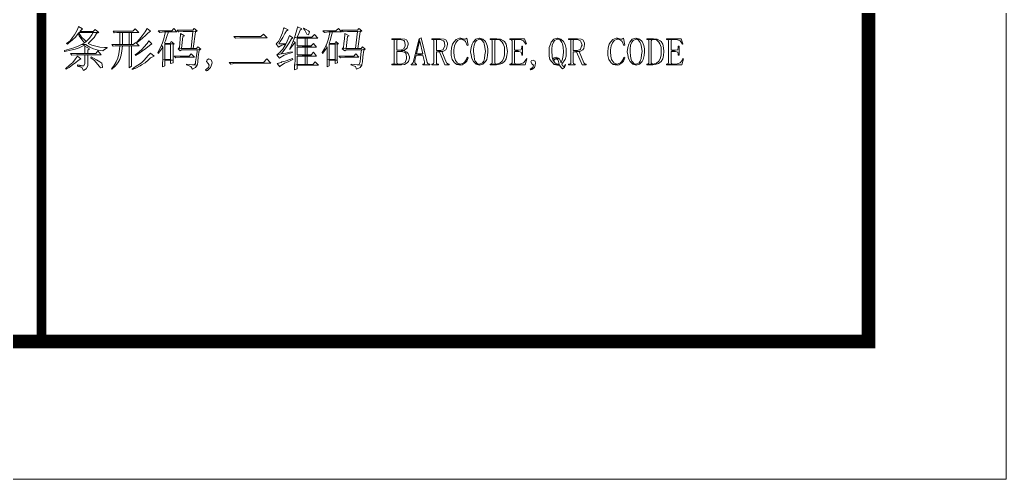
# Model space of a CAD drawing. Header units: millimetres. Extents: x 53009415 to 54059915, y 20499171 to 20796171.
# Drawn here: x 53604129 to 53639915, y 20499171 to 20515839 of the extents above; entities that cross this region are included whole.
import ezdxf

# ---------------------------------------------------------------- set-up
doc = ezdxf.new("R2010")
doc.units = ezdxf.units.MM
doc.header["$LTSCALE"] = 1000
doc.layers.add('PUB_TITLE', color=7, linetype='Continuous', lineweight=20)
doc.layers.add('ROAD', color=2, linetype='Continuous')

# ---------------------------------------------------------------- blocks, each defined once
blk = doc.blocks.new('a1')
blk.add_point((50505410, 18550330))
at = {"layer": 'PUB_TITLE'}
for points in [[(50422310, 18549330), (50506410, 18549330), (50506410, 18608730), (50422310, 18608730)], [(50499410, 18550330), (50505410, 18550330), (50505410, 18607730), (50499410, 18607730)]]:
    blk.add_lwpolyline(points, close=True, dxfattribs=at)
at = {"layer": 'PUB_TITLE', "const_width": 100}
blk.add_lwpolyline([(50424810, 18550330), (50505410, 18550330), (50505410, 18607730), (50424810, 18607730)], close=True, dxfattribs=at)
at = {"layer": 'PUB_TITLE', "const_width": 70}
blk.add_lwpolyline([(50499410, 18607730), (50499410, 18550330)], dxfattribs=at)
at = {"layer": 'PUB_TITLE', "lineweight": 0}
for points in [[(50499678.6, 18552614.9), (50499678.6, 18552611.8), (50499669.4, 18552587.3), (50499651, 18552553.6), (50499635.7, 18552535.2), (50499617.4, 18552510.7), (50499592.9, 18552492.3), (50499599, 18552486.2), (50499608.2, 18552495.4), (50499635.7, 18552516.8), (50499657.2, 18552538.3), (50499675.5, 18552562.8), (50499681.7, 18552568.9), (50499681.7, 18552572), (50499785.8, 18552572), (50499825.6, 18552572), (50499687.8, 18552578.1), (50499709.2, 18552596.5)], [(50501170.2, 18552605.7), (50501167.1, 18552596.5), (50501157.9, 18552568.9), (50501145.7, 18552535.2), (50501130.4, 18552504.6), (50501112, 18552489.3), (50501130.4, 18552464.8), (50501154.9, 18552480.1), (50501182.4, 18552486.2), (50501133.4, 18552489.3), (50501142.6, 18552504.6), (50501161, 18552535.2), (50501176.3, 18552562.8), (50501188.5, 18552584.2), (50501200.8, 18552590.4)], [(50501268.2, 18552611.8), (50501265.1, 18552596.5), (50501255.9, 18552565.9), (50501246.7, 18552532.2), (50501265.1, 18552538.3), (50501277.4, 18552562.8), (50501286.6, 18552587.3), (50501298.8, 18552596.5)], [(50501314.1, 18552602.6), (50501311.1, 18552599.5), (50501320.2, 18552587.3), (50501335.6, 18552559.7), (50501347.8, 18552553.6), (50501353.9, 18552575), (50501347.8, 18552584.2)], [(50499681.7, 18552568.9), (50499675.5, 18552562.8), (50499684.7, 18552547.5), (50499703.1, 18552519.9), (50499721.5, 18552495.4), (50499733.7, 18552504.6), (50499721.5, 18552516.8), (50499700, 18552538.3)], [(50499801.1, 18552593.4), (50499785.8, 18552578.1), (50499687.8, 18552578.1), (50499825.6, 18552572)], [(50499825.6, 18552572), (50499785.8, 18552572), (50499776.6, 18552553.6), (50499758.2, 18552529.1), (50499733.7, 18552504.6), (50499721.5, 18552495.4), (50499700, 18552483.2), (50499733.7, 18552483.2), (50499736.8, 18552480.1), (50499761.3, 18552464.8), (50499788.9, 18552452.5), (50499822.6, 18552443.3), (50499856.2, 18552437.2), (50499859.3, 18552443.3), (50499886.9, 18552458.7), (50499868.5, 18552461.7), (50499834.8, 18552464.8), (50499804.2, 18552470.9), (50499776.6, 18552480.1), (50499749.1, 18552492.3), (50499770.5, 18552513.8), (50499791.9, 18552535.2), (50499810.3, 18552562.8)], [(50500089, 18552596.5), (50500073.7, 18552581.2), (50499929.8, 18552581.2), (50499938.9, 18552568.9), (50499957.3, 18552572), (50499978.8, 18552572), (50500064.5, 18552572), (50500116.6, 18552572)], [(50499978.8, 18552572), (50499978.8, 18552483.2), (50499997.1, 18552483.2), (50499997.1, 18552572), (50500046.1, 18552572)], [(50500064.5, 18552572), (50499978.8, 18552572), (50500046.1, 18552572), (50500046.1, 18552483.2), (50499997.1, 18552483.2), (50499978.8, 18552483.2), (50500064.5, 18552483.2)], [(50500177.8, 18552599.5), (50500162.5, 18552575), (50500141.1, 18552547.5), (50500122.7, 18552523), (50500101.3, 18552501.5), (50500104.3, 18552498.5), (50500116.6, 18552507.7), (50500144.1, 18552529.1), (50500165.6, 18552550.5), (50500180.9, 18552565.9), (50500202.3, 18552581.2)], [(50500370.8, 18552599.5), (50500355.5, 18552584.2), (50500257.5, 18552584.2), (50500269.7, 18552572), (50500269.7, 18552572), (50500303.4, 18552575), (50500309.5, 18552575), (50500331, 18552575), (50500392.2, 18552575)], [(50500331, 18552575), (50500309.5, 18552575), (50500306.5, 18552559.7), (50500297.3, 18552526), (50500288.1, 18552495.4), (50500282, 18552480.1), (50500291.2, 18552464.8), (50500291.2, 18552446.4), (50500291.2, 18552406.6), (50500291.2, 18552372.9), (50500306.5, 18552376), (50500306.5, 18552486.2), (50500346.3, 18552486.2), (50500373.9, 18552489.3), (50500309.5, 18552492.3), (50500303.4, 18552495.4), (50500309.5, 18552510.7), (50500318.7, 18552541.4)], [(50500517.8, 18552599.5), (50500508.6, 18552587.3), (50500395.3, 18552587.3), (50500404.5, 18552575), (50500407.5, 18552575), (50500438.2, 18552578.1), (50500508.6, 18552578.1), (50500539.2, 18552584.2)], [(50500419.8, 18552562.8), (50500419.8, 18552556.7), (50500416.7, 18552526), (50500413.7, 18552492.3), (50500410.6, 18552461.7), (50500401.4, 18552452.5), (50500425.9, 18552455.6), (50500435.1, 18552541.4), (50500447.4, 18552547.5)], [(50500539.2, 18552584.2), (50500508.6, 18552578.1), (50500496.4, 18552455.6), (50500511.7, 18552455.6), (50500527, 18552575)], [(50501020.1, 18552559.7), (50501001.7, 18552541.4), (50500805.7, 18552541.4), (50500818, 18552529.1), (50500848.6, 18552532.2), (50501047.7, 18552532.2)], [(50501210, 18552550.5), (50501200.8, 18552526), (50501185.5, 18552492.3), (50501133.4, 18552489.3), (50501182.4, 18552486.2), (50501179.4, 18552480.1), (50501161, 18552449.5), (50501142.6, 18552431.1), (50501142.6, 18552428), (50501118.1, 18552409.7), (50501148.7, 18552415.8), (50501151.8, 18552418.8), (50501170.2, 18552443.3), (50501188.5, 18552467.8), (50501206.9, 18552495.4), (50501225.3, 18552526), (50501234.5, 18552532.2)], [(50501390.7, 18552556.7), (50501372.3, 18552538.3), (50501265.1, 18552538.3), (50501246.7, 18552532.2), (50501237.6, 18552507.7), (50501249.8, 18552501.5), (50501249.8, 18552486.2), (50501249.8, 18552437.2), (50501249.8, 18552397.4), (50501249.8, 18552363.7), (50501246.7, 18552333.1), (50501265.1, 18552339.2), (50501265.1, 18552400.5), (50501323.3, 18552400.5), (50501338.6, 18552400.5), (50501406, 18552400.5), (50501265.1, 18552409.7), (50501265.1, 18552464.8), (50501323.3, 18552464.8), (50501338.6, 18552464.8), (50501406, 18552464.8), (50501265.1, 18552474), (50501265.1, 18552529.1), (50501323.3, 18552529.1), (50501338.6, 18552529.1), (50501415.2, 18552529.1)], [(50501565.3, 18552599.5), (50501546.9, 18552584.2), (50501451.9, 18552584.2), (50501464.2, 18552572), (50501464.2, 18552572), (50501494.8, 18552575), (50501504, 18552575), (50501522.4, 18552575), (50501586.7, 18552575)], [(50501522.4, 18552575), (50501504, 18552575), (50501500.9, 18552559.7), (50501491.8, 18552526), (50501482.6, 18552495.4), (50501476.4, 18552480.1), (50501482.6, 18552464.8), (50501482.6, 18552446.4), (50501482.6, 18552406.6), (50501482.6, 18552372.9), (50501497.9, 18552376), (50501497.9, 18552486.2), (50501540.8, 18552486.2), (50501565.3, 18552489.3), (50501504, 18552492.3), (50501497.9, 18552495.4), (50501504, 18552510.7), (50501513.2, 18552541.4)], [(50501712.3, 18552599.5), (50501703.1, 18552587.3), (50501586.7, 18552587.3), (50501599, 18552575), (50501599, 18552575), (50501629.6, 18552578.1), (50501703.1, 18552578.1), (50501733.7, 18552584.2)], [(50501611.2, 18552562.8), (50501611.2, 18552556.7), (50501608.1, 18552526), (50501605.1, 18552492.3), (50501602, 18552461.7), (50501592.8, 18552452.5), (50501620.4, 18552455.6), (50501629.6, 18552541.4), (50501641.8, 18552547.5)], [(50501733.7, 18552584.2), (50501703.1, 18552578.1), (50501687.8, 18552455.6), (50501706.2, 18552455.6), (50501721.5, 18552575)], [(50502165.6, 18552532.2), (50502150.3, 18552526), (50502156.4, 18552507.7), (50502177.8, 18552415.8), (50502131.9, 18552415.8), (50502177.8, 18552406.6), (50502190.1, 18552357.6), (50502190.1, 18552345.3), (50502183.9, 18552342.3), (50502177.8, 18552342.3), (50502177.8, 18552336.1), (50502226.8, 18552336.1), (50502226.8, 18552342.3), (50502223.8, 18552342.3), (50502214.6, 18552345.3), (50502208.4, 18552354.5)], [(50499700, 18552483.2), (50499675.5, 18552470.9), (50499644.9, 18552458.7), (50499611.2, 18552449.5), (50499577.5, 18552440.3), (50499577.5, 18552434.2), (50499580.6, 18552434.2), (50499620.4, 18552443.3), (50499654.1, 18552449.5), (50499684.7, 18552458.7), (50499709.2, 18552470.9), (50499733.7, 18552483.2)], [(50499724.5, 18552470.9), (50499724.5, 18552449.5), (50499724.5, 18552418.8), (50499746, 18552418.8), (50499746, 18552443.3), (50499758.2, 18552452.5)], [(50499886.9, 18552461.7), (50499868.5, 18552461.7), (50499886.9, 18552458.7)], [(50499978.8, 18552474), (50499975.7, 18552449.5), (50499972.6, 18552415.8), (50499963.4, 18552385.2), (50499951.2, 18552357.6), (50499935.9, 18552330), (50499917.5, 18552308.6), (50499920.6, 18552305.5), (50499923.6, 18552308.6), (50499945.1, 18552327), (50499963.4, 18552351.5), (50499978.8, 18552376), (50499987.9, 18552406.6), (50499994.1, 18552437.2), (50499997.1, 18552474), (50500046.1, 18552474)], [(50500095.1, 18552498.5), (50500076.8, 18552483.2), (50500064.5, 18552483.2), (50499978.8, 18552483.2), (50499920.6, 18552483.2), (50499929.8, 18552470.9), (50499945.1, 18552474), (50499978.8, 18552474), (50500064.5, 18552474), (50500119.6, 18552474)], [(50500064.5, 18552474), (50499978.8, 18552474), (50500046.1, 18552474), (50500046.1, 18552434.2), (50500046.1, 18552394.3), (50500046.1, 18552360.6), (50500046.1, 18552336.1), (50500046.1, 18552314.7), (50500064.5, 18552327), (50500064.5, 18552333.1), (50500064.5, 18552354.5), (50500064.5, 18552385.2), (50500064.5, 18552425)], [(50500190.1, 18552510.7), (50500177.8, 18552492.3), (50500153.3, 18552464.8), (50500141.1, 18552449.5), (50500116.6, 18552428), (50500089, 18552409.7), (50500092.1, 18552403.5), (50500116.6, 18552418.8), (50500144.1, 18552437.2), (50500168.6, 18552455.6), (50500193.2, 18552477), (50500211.5, 18552489.3)], [(50500282, 18552480.1), (50500269.7, 18552452.5), (50500254.4, 18552425), (50500257.5, 18552418.8), (50500272.8, 18552440.3), (50500291.2, 18552464.8)], [(50500373.9, 18552489.3), (50500346.3, 18552486.2), (50500346.3, 18552376), (50500306.5, 18552376), (50500291.2, 18552372.9), (50500288.1, 18552345.3), (50500288.1, 18552320.8), (50500306.5, 18552330), (50500306.5, 18552369.8), (50500346.3, 18552369.8), (50500364.7, 18552369.8), (50500364.7, 18552397.4), (50500364.7, 18552434.2), (50500364.7, 18552483.2)], [(50500352.4, 18552504.6), (50500343.2, 18552492.3), (50500309.5, 18552492.3), (50500373.9, 18552489.3)], [(50500545.4, 18552467.8), (50500536.2, 18552455.6), (50500511.7, 18552455.6), (50500496.4, 18552455.6), (50500425.9, 18552455.6), (50500401.4, 18552452.5), (50500416.7, 18552437.2), (50500425.9, 18552446.4), (50500539.2, 18552446.4), (50500566.8, 18552449.5)], [(50501237.6, 18552507.7), (50501225.3, 18552480.1), (50501210, 18552449.5), (50501213, 18552449.5), (50501213, 18552449.5), (50501234.5, 18552480.1), (50501249.8, 18552501.5)], [(50501384.6, 18552492.3), (50501366.2, 18552474), (50501338.6, 18552474), (50501323.3, 18552474), (50501265.1, 18552474), (50501406, 18552464.8)], [(50501338.6, 18552529.1), (50501323.3, 18552529.1), (50501323.3, 18552474), (50501338.6, 18552474)], [(50501338.6, 18552464.8), (50501323.3, 18552464.8), (50501323.3, 18552409.7), (50501338.6, 18552409.7)], [(50501476.4, 18552480.1), (50501464.2, 18552452.5), (50501445.8, 18552425), (50501448.9, 18552418.8), (50501467.3, 18552440.3), (50501482.6, 18552464.8)], [(50501565.3, 18552489.3), (50501540.8, 18552486.2), (50501540.8, 18552376), (50501497.9, 18552376), (50501482.6, 18552372.9), (50501482.6, 18552345.3), (50501482.6, 18552320.8), (50501497.9, 18552330), (50501497.9, 18552369.8), (50501540.8, 18552369.8), (50501556.1, 18552369.8), (50501556.1, 18552397.4), (50501556.1, 18552434.2), (50501556.1, 18552483.2)], [(50501546.9, 18552504.6), (50501537.7, 18552492.3), (50501504, 18552492.3), (50501565.3, 18552489.3)], [(50501739.8, 18552467.8), (50501730.7, 18552455.6), (50501706.2, 18552455.6), (50501687.8, 18552455.6), (50501620.4, 18552455.6), (50501592.8, 18552452.5), (50501611.2, 18552437.2), (50501620.4, 18552446.4), (50501733.7, 18552446.4), (50501758.2, 18552449.5)], [(50502018.6, 18552526), (50501951.2, 18552526), (50501951.2, 18552519.9), (50501960.4, 18552519.9), (50502012.4, 18552519.9), (50502015.5, 18552519.9), (50502040, 18552513.8), (50502043.1, 18552507.7), (50502049.2, 18552483.2), (50502049.2, 18552474), (50502040, 18552452.5), (50502018.6, 18552443.3), (50501987.9, 18552443.3), (50502036.9, 18552440.3), (50502043.1, 18552443.3), (50502064.5, 18552458.7), (50502070.6, 18552483.2), (50502070.6, 18552495.4), (50502058.4, 18552516.8), (50502046.1, 18552523)], [(50501960.4, 18552519.9), (50501969.5, 18552516.8), (50501969.5, 18552510.7), (50501969.5, 18552351.5), (50501969.5, 18552345.3), (50501960.4, 18552342.3), (50501997.1, 18552342.3), (50501991, 18552345.3), (50501987.9, 18552351.5), (50501987.9, 18552434.2), (50502012.4, 18552434.2), (50502036.9, 18552440.3), (50501987.9, 18552443.3), (50501987.9, 18552510.7), (50501991, 18552516.8), (50501997.1, 18552519.9), (50502012.4, 18552519.9)], [(50502150.3, 18552526), (50502107.4, 18552354.5), (50502101.2, 18552345.3), (50502095.1, 18552342.3), (50502092.1, 18552342.3), (50502092.1, 18552336.1), (50502131.9, 18552336.1), (50502131.9, 18552342.3), (50502128.8, 18552342.3), (50502119.6, 18552351.5), (50502119.6, 18552366.8), (50502128.8, 18552406.6), (50502177.8, 18552406.6), (50502131.9, 18552415.8), (50502153.3, 18552507.7), (50502156.4, 18552507.7)], [(50502303.4, 18552526), (50502242.1, 18552526), (50502242.1, 18552519.9), (50502248.3, 18552519.9), (50502297.3, 18552519.9), (50502303.4, 18552519.9), (50502327.9, 18552510.7), (50502331, 18552504.6), (50502337.1, 18552480.1), (50502337.1, 18552470.9), (50502324.8, 18552449.5), (50502324.8, 18552446.4), (50502300.3, 18552440.3), (50502275.8, 18552440.3), (50502321.8, 18552434.2), (50502343.2, 18552446.4), (50502349.3, 18552455.6), (50502355.5, 18552483.2), (50502355.5, 18552495.4), (50502343.2, 18552516.8), (50502331, 18552523)], [(50502248.3, 18552519.9), (50502254.4, 18552516.8), (50502257.4, 18552510.7), (50502257.4, 18552351.5), (50502254.4, 18552345.3), (50502248.3, 18552342.3), (50502242.1, 18552342.3), (50502242.1, 18552336.1), (50502291.1, 18552336.1), (50502291.1, 18552342.3), (50502281.9, 18552342.3), (50502275.8, 18552345.3), (50502275.8, 18552351.5), (50502275.8, 18552431.1), (50502297.3, 18552431.1), (50502315.6, 18552434.2), (50502321.8, 18552434.2), (50502275.8, 18552440.3), (50502275.8, 18552510.7), (50502275.8, 18552516.8), (50502285, 18552519.9), (50502297.3, 18552519.9)], [(50502453.5, 18552529.1), (50502444.3, 18552529.1), (50502419.8, 18552519.9), (50502401.4, 18552501.5), (50502392.2, 18552486.2), (50502386.1, 18552458.7), (50502383, 18552431.1), (50502383, 18552403.5), (50502389.1, 18552376), (50502401.4, 18552357.6), (50502404.5, 18552354.5), (50502422.8, 18552339.2), (50502450.4, 18552342.3), (50502429, 18552348.4), (50502413.6, 18552366.8), (50502410.6, 18552376), (50502404.5, 18552400.5), (50502401.4, 18552431.1), (50502401.4, 18552446.4), (50502407.5, 18552474), (50502416.7, 18552495.4), (50502429, 18552513.8), (50502450.4, 18552523), (50502484.1, 18552523), (50502468.8, 18552526)], [(50502496.3, 18552529.1), (50502490.2, 18552526), (50502484.1, 18552523), (50502450.4, 18552523), (50502456.5, 18552523), (50502481, 18552510.7), (50502487.2, 18552504.6), (50502499.4, 18552477), (50502505.5, 18552480.1)], [(50502588.2, 18552529.1), (50502585.2, 18552529.1), (50502560.7, 18552523), (50502542.3, 18552501.5), (50502536.2, 18552486.2), (50502527, 18552461.7), (50502523.9, 18552431.1), (50502527, 18552409.7), (50502533.1, 18552382.1), (50502545.3, 18552360.6), (50502545.3, 18552360.6), (50502563.7, 18552342.3), (50502588.2, 18552342.3), (50502576, 18552342.3), (50502557.6, 18552363.7), (50502551.5, 18552376), (50502548.4, 18552400.5), (50502545.3, 18552434.2), (50502545.3, 18552449.5), (50502548.4, 18552480.1), (50502557.6, 18552501.5), (50502566.8, 18552513.8), (50502588.2, 18552523), (50502612.7, 18552523)], [(50502612.7, 18552523), (50502588.2, 18552523), (50502603.5, 18552516.8), (50502618.9, 18552498.5), (50502621.9, 18552489.3), (50502628, 18552464.8), (50502631.1, 18552434.2), (50502628, 18552409.7), (50502625, 18552382.1), (50502618.9, 18552363.7), (50502609.7, 18552351.5), (50502588.2, 18552342.3), (50502563.7, 18552342.3), (50502588.2, 18552333.1), (50502588.2, 18552333.1), (50502612.7, 18552342.3), (50502631.1, 18552360.6), (50502640.3, 18552376), (50502646.4, 18552403.5), (50502649.5, 18552431.1), (50502649.5, 18552452.5), (50502643.4, 18552477), (50502634.2, 18552501.5), (50502631.1, 18552504.6)], [(50502713.8, 18552526), (50502664.8, 18552526), (50502664.8, 18552519.9), (50502670.9, 18552519.9), (50502713.8, 18552519.9), (50502735.2, 18552516.8), (50502753.6, 18552501.5), (50502759.7, 18552489.3), (50502768.9, 18552464.8), (50502768.9, 18552434.2), (50502768.9, 18552406.6), (50502762.8, 18552379), (50502753.6, 18552363.7), (50502735.2, 18552348.4), (50502710.7, 18552342.3), (50502670.9, 18552342.3), (50502664.8, 18552342.3), (50502664.8, 18552336.1), (50502710.7, 18552336.1), (50502726, 18552339.2), (50502750.6, 18552345.3), (50502768.9, 18552360.6), (50502781.2, 18552379), (50502787.3, 18552403.5), (50502790.4, 18552434.2), (50502787.3, 18552458.7), (50502781.2, 18552486.2), (50502768.9, 18552504.6), (50502762.8, 18552510.7), (50502741.4, 18552523)], [(50502670.9, 18552519.9), (50502677, 18552516.8), (50502680.1, 18552510.7), (50502680.1, 18552351.5), (50502677, 18552345.3), (50502670.9, 18552342.3), (50502710.7, 18552342.3), (50502701.5, 18552345.3), (50502698.5, 18552351.5), (50502698.5, 18552510.7), (50502701.5, 18552516.8), (50502713.8, 18552519.9)], [(50502915.9, 18552526), (50502808.7, 18552526), (50502808.7, 18552519.9), (50502814.9, 18552519.9), (50502882.2, 18552519.9), (50502903.7, 18552513.8), (50502906.8, 18552510.7), (50502925.1, 18552486.2), (50502928.2, 18552489.3)], [(50502814.9, 18552519.9), (50502821, 18552516.8), (50502824.1, 18552510.7), (50502824.1, 18552351.5), (50502821, 18552345.3), (50502814.9, 18552342.3), (50502851.6, 18552342.3), (50502845.5, 18552345.3), (50502842.4, 18552351.5), (50502842.4, 18552434.2), (50502873.1, 18552434.2), (50502842.4, 18552443.3), (50502842.4, 18552510.7), (50502845.5, 18552516.8), (50502851.6, 18552519.9), (50502882.2, 18552519.9)], [(50502900.6, 18552470.9), (50502894.5, 18552470.9), (50502894.5, 18552464.8), (50502891.4, 18552446.4), (50502873.1, 18552443.3), (50502842.4, 18552443.3), (50502873.1, 18552434.2), (50502891.4, 18552428), (50502894.5, 18552412.7), (50502894.5, 18552406.6), (50502900.6, 18552406.6)], [(50503154.8, 18552529.1), (50503151.8, 18552529.1), (50503127.3, 18552523), (50503108.9, 18552501.5), (50503102.8, 18552486.2), (50503093.6, 18552461.7), (50503093.6, 18552431.1), (50503093.6, 18552400.5), (50503099.7, 18552376), (50503112, 18552357.6), (50503130.3, 18552339.2), (50503154.8, 18552342.3), (50503136.5, 18552348.4), (50503127.3, 18552363.7), (50503121.1, 18552372.9), (50503115, 18552394.3), (50503115, 18552403.5), (50503112, 18552431.1), (50503112, 18552449.5), (50503115, 18552480.1), (50503124.2, 18552501.5), (50503133.4, 18552513.8), (50503154.8, 18552523), (50503179.3, 18552523)], [(50503179.3, 18552523), (50503154.8, 18552523), (50503170.1, 18552519.9), (50503185.5, 18552498.5), (50503191.6, 18552489.3), (50503194.7, 18552464.8), (50503197.7, 18552431.1), (50503194.7, 18552403.5), (50503191.6, 18552379), (50503191.6, 18552376), (50503179.3, 18552354.5), (50503191.6, 18552348.4), (50503206.9, 18552372.9), (50503210, 18552376), (50503216.1, 18552400.5), (50503216.1, 18552431.1), (50503216.1, 18552455.6), (50503210, 18552483.2), (50503197.7, 18552504.6), (50503197.7, 18552504.6)], [(50503298.8, 18552526), (50503234.5, 18552526), (50503234.5, 18552519.9), (50503243.7, 18552519.9), (50503289.6, 18552519.9), (50503298.8, 18552519.9), (50503320.2, 18552510.7), (50503323.3, 18552504.6), (50503332.5, 18552480.1), (50503329.4, 18552470.9), (50503320.2, 18552449.5), (50503317.2, 18552446.4), (50503292.7, 18552440.3), (50503268.2, 18552440.3), (50503317.2, 18552434.2), (50503338.6, 18552446.4), (50503344.7, 18552455.6), (50503350.9, 18552483.2), (50503350.9, 18552495.4), (50503338.6, 18552516.8), (50503326.3, 18552523)], [(50503243.7, 18552519.9), (50503249.8, 18552516.8), (50503249.8, 18552510.7), (50503249.8, 18552351.5), (50503249.8, 18552345.3), (50503243.7, 18552342.3), (50503234.5, 18552342.3), (50503234.5, 18552336.1), (50503283.5, 18552336.1), (50503283.5, 18552342.3), (50503277.3, 18552342.3), (50503271.2, 18552345.3), (50503268.2, 18552351.5), (50503268.2, 18552431.1), (50503292.7, 18552431.1), (50503311, 18552434.2), (50503317.2, 18552434.2), (50503268.2, 18552440.3), (50503268.2, 18552510.7), (50503271.2, 18552516.8), (50503277.3, 18552519.9), (50503289.6, 18552519.9)], [(50503589.7, 18552529.1), (50503580.6, 18552529.1), (50503556.1, 18552519.9), (50503537.7, 18552501.5), (50503528.5, 18552486.2), (50503522.4, 18552458.7), (50503519.3, 18552431.1), (50503519.3, 18552403.5), (50503525.4, 18552376), (50503537.7, 18552357.6), (50503540.7, 18552354.5), (50503559.1, 18552339.2), (50503586.7, 18552342.3), (50503565.2, 18552348.4), (50503549.9, 18552366.8), (50503546.9, 18552376), (50503540.7, 18552400.5), (50503537.7, 18552431.1), (50503537.7, 18552446.4), (50503543.8, 18552474), (50503553, 18552495.4), (50503565.2, 18552513.8), (50503586.7, 18552523), (50503620.4, 18552523), (50503605.1, 18552526)], [(50503632.6, 18552529.1), (50503626.5, 18552526), (50503620.4, 18552523), (50503586.7, 18552523), (50503595.9, 18552523), (50503617.3, 18552510.7), (50503623.4, 18552504.6), (50503635.7, 18552477), (50503641.8, 18552480.1)], [(50503724.5, 18552529.1), (50503721.4, 18552529.1), (50503696.9, 18552523), (50503678.6, 18552501.5), (50503672.4, 18552486.2), (50503663.3, 18552461.7), (50503660.2, 18552431.1), (50503663.3, 18552409.7), (50503669.4, 18552382.1), (50503681.6, 18552360.6), (50503681.6, 18552360.6), (50503700, 18552342.3), (50503724.5, 18552342.3), (50503712.3, 18552342.3), (50503693.9, 18552363.7), (50503687.8, 18552376), (50503684.7, 18552400.5), (50503681.6, 18552434.2), (50503681.6, 18552449.5), (50503684.7, 18552480.1), (50503693.9, 18552501.5), (50503703.1, 18552513.8), (50503724.5, 18552523), (50503749, 18552523)], [(50503749, 18552523), (50503724.5, 18552523), (50503739.8, 18552516.8), (50503755.1, 18552498.5), (50503758.2, 18552489.3), (50503764.3, 18552464.8), (50503767.4, 18552434.2), (50503764.3, 18552409.7), (50503761.3, 18552382.1), (50503755.1, 18552363.7), (50503745.9, 18552351.5), (50503724.5, 18552342.3), (50503700, 18552342.3), (50503724.5, 18552333.1), (50503724.5, 18552333.1), (50503749, 18552342.3), (50503767.4, 18552360.6), (50503776.6, 18552376), (50503782.7, 18552403.5), (50503785.8, 18552431.1), (50503785.8, 18552452.5), (50503779.6, 18552477), (50503770.4, 18552501.5), (50503767.4, 18552504.6)], [(50503850.1, 18552526), (50503801.1, 18552526), (50503801.1, 18552519.9), (50503807.2, 18552519.9), (50503850.1, 18552519.9), (50503871.5, 18552516.8), (50503889.9, 18552501.5), (50503896, 18552489.3), (50503905.2, 18552464.8), (50503905.2, 18552434.2), (50503905.2, 18552406.6), (50503899.1, 18552379), (50503889.9, 18552363.7), (50503871.5, 18552348.4), (50503847, 18552342.3), (50503807.2, 18552342.3), (50503801.1, 18552342.3), (50503801.1, 18552336.1), (50503847, 18552336.1), (50503862.3, 18552339.2), (50503886.8, 18552345.3), (50503905.2, 18552360.6), (50503917.5, 18552379), (50503923.6, 18552403.5), (50503926.6, 18552434.2), (50503923.6, 18552458.7), (50503917.5, 18552486.2), (50503905.2, 18552504.6), (50503899.1, 18552510.7), (50503877.6, 18552523)], [(50503807.2, 18552519.9), (50503813.3, 18552516.8), (50503816.4, 18552510.7), (50503816.4, 18552351.5), (50503813.3, 18552345.3), (50503807.2, 18552342.3), (50503847, 18552342.3), (50503837.8, 18552345.3), (50503834.8, 18552351.5), (50503834.8, 18552510.7), (50503837.8, 18552516.8), (50503850.1, 18552519.9)], [(50504052.2, 18552526), (50503945, 18552526), (50503945, 18552519.9), (50503951.2, 18552519.9), (50504018.5, 18552519.9), (50504040, 18552513.8), (50504043, 18552510.7), (50504061.4, 18552486.2), (50504064.5, 18552489.3)], [(50503951.2, 18552519.9), (50503957.3, 18552516.8), (50503960.3, 18552510.7), (50503960.3, 18552351.5), (50503957.3, 18552345.3), (50503951.2, 18552342.3), (50503987.9, 18552342.3), (50503981.8, 18552345.3), (50503978.7, 18552351.5), (50503978.7, 18552434.2), (50504009.3, 18552434.2), (50503978.7, 18552443.3), (50503978.7, 18552510.7), (50503981.8, 18552516.8), (50503987.9, 18552519.9), (50504018.5, 18552519.9)], [(50504036.9, 18552470.9), (50504030.8, 18552470.9), (50504030.8, 18552464.8), (50504027.7, 18552446.4), (50504009.3, 18552443.3), (50503978.7, 18552443.3), (50504009.3, 18552434.2), (50504027.7, 18552428), (50504030.8, 18552412.7), (50504030.8, 18552406.6), (50504036.9, 18552406.6)], [(50499672.5, 18552400.5), (50499672.5, 18552400.5), (50499657.2, 18552379), (50499638.8, 18552354.5), (50499614.3, 18552333.1), (50499583.7, 18552308.6), (50499589.8, 18552305.5), (50499611.2, 18552317.8), (50499635.7, 18552336.1), (50499660.2, 18552354.5), (50499675.5, 18552366.8), (50499697, 18552379)], [(50499819.5, 18552437.2), (50499804.2, 18552418.8), (50499746, 18552418.8), (50499724.5, 18552418.8), (50499620.4, 18552418.8), (50499629.6, 18552406.6), (50499629.6, 18552406.6), (50499663.3, 18552409.7), (50499724.5, 18552409.7), (50499746, 18552409.7), (50499844, 18552409.7)], [(50499746, 18552409.7), (50499724.5, 18552409.7), (50499724.5, 18552345.3), (50499718.4, 18552330), (50499712.3, 18552330), (50499672.5, 18552327), (50499703.1, 18552317.8), (50499715.4, 18552296.3), (50499733.7, 18552308.6), (50499746, 18552330)], [(50499770.5, 18552394.3), (50499767.4, 18552388.2), (50499795, 18552366.8), (50499816.4, 18552342.3), (50499831.7, 18552323.9), (50499837.9, 18552314.7), (50499853.2, 18552317.8), (50499853.2, 18552320.8), (50499847.1, 18552348.4), (50499834.8, 18552357.6), (50499810.3, 18552372.9)], [(50500202.3, 18552421.9), (50500190.1, 18552409.7), (50500165.6, 18552382.1), (50500159.5, 18552376), (50500135, 18552351.5), (50500110.5, 18552333.1), (50500089, 18552320.8), (50500067.6, 18552305.5), (50500067.6, 18552302.5), (50500095.1, 18552311.6), (50500125.8, 18552330), (50500135, 18552336.1), (50500162.5, 18552351.5), (50500187, 18552372.9), (50500202.3, 18552388.2), (50500226.8, 18552400.5)], [(50500496.4, 18552415.8), (50500481, 18552400.5), (50500373.9, 18552400.5), (50500386.1, 18552388.2), (50500386.1, 18552388.2), (50500416.7, 18552391.3), (50500520.9, 18552391.3)], [(50500566.8, 18552449.5), (50500539.2, 18552446.4), (50500539.2, 18552434.2), (50500533.1, 18552388.2), (50500527, 18552357.6), (50500527, 18552345.3), (50500517.8, 18552336.1), (50500505.6, 18552336.1), (50500539.2, 18552333.1), (50500542.3, 18552339.2), (50500545.4, 18552357.6), (50500548.4, 18552394.3), (50500554.6, 18552443.3)], [(50501228.4, 18552431.1), (50501213, 18552428), (50501182.4, 18552421.9), (50501148.7, 18552415.8), (50501118.1, 18552409.7), (50501136.5, 18552385.2), (50501139.5, 18552388.2), (50501170.2, 18552406.6), (50501197.7, 18552415.8), (50501231.4, 18552425)], [(50501384.6, 18552428), (50501366.2, 18552409.7), (50501338.6, 18552409.7), (50501323.3, 18552409.7), (50501265.1, 18552409.7), (50501406, 18552400.5)], [(50501338.6, 18552400.5), (50501323.3, 18552400.5), (50501323.3, 18552339.2), (50501338.6, 18552339.2)], [(50501690.8, 18552415.8), (50501675.5, 18552400.5), (50501568.3, 18552400.5), (50501580.6, 18552388.2), (50501580.6, 18552388.2), (50501611.2, 18552391.3), (50501712.3, 18552391.3)], [(50501758.2, 18552449.5), (50501733.7, 18552446.4), (50501730.7, 18552434.2), (50501724.5, 18552388.2), (50501721.5, 18552357.6), (50501718.4, 18552345.3), (50501712.3, 18552336.1), (50501700, 18552336.1), (50501733.7, 18552333.1), (50501733.7, 18552339.2), (50501739.8, 18552357.6), (50501742.9, 18552394.3), (50501749, 18552443.3)], [(50502036.9, 18552440.3), (50502012.4, 18552434.2), (50502024.7, 18552434.2), (50502049.2, 18552425), (50502055.3, 18552415.8), (50502058.4, 18552388.2), (50502058.4, 18552379), (50502049.2, 18552354.5), (50502043.1, 18552351.5), (50502018.6, 18552342.3), (50501997.1, 18552342.3), (50501960.4, 18552342.3), (50501951.2, 18552342.3), (50501951.2, 18552336.1), (50502021.6, 18552336.1), (50502043.1, 18552339.2), (50502064.5, 18552351.5), (50502073.7, 18552360.6), (50502079.8, 18552385.2), (50502079.8, 18552394.3), (50502070.6, 18552418.8), (50502061.4, 18552428)], [(50502315.6, 18552434.2), (50502297.3, 18552431.1), (50502337.1, 18552336.1), (50502367.7, 18552336.1), (50502367.7, 18552342.3), (50502361.6, 18552342.3), (50502355.5, 18552345.3), (50502349.3, 18552351.5)], [(50502499.4, 18552391.3), (50502496.3, 18552379), (50502481, 18552357.6), (50502474.9, 18552351.5), (50502450.4, 18552342.3), (50502422.8, 18552339.2), (50502450.4, 18552333.1), (50502462.7, 18552336.1), (50502484.1, 18552351.5), (50502496.3, 18552363.7), (50502505.5, 18552388.2)], [(50503145.6, 18552391.3), (50503130.3, 18552388.2), (50503121.1, 18552372.9), (50503127.3, 18552363.7), (50503133.4, 18552376), (50503145.6, 18552382.1), (50503167.1, 18552382.1)], [(50503311, 18552434.2), (50503292.7, 18552431.1), (50503332.5, 18552336.1), (50503363.1, 18552336.1), (50503363.1, 18552342.3), (50503353.9, 18552342.3), (50503350.9, 18552345.3), (50503344.7, 18552351.5)], [(50503635.7, 18552391.3), (50503632.6, 18552379), (50503617.3, 18552357.6), (50503611.2, 18552351.5), (50503586.7, 18552342.3), (50503559.1, 18552339.2), (50503586.7, 18552333.1), (50503598.9, 18552336.1), (50503620.4, 18552351.5), (50503632.6, 18552363.7), (50503641.8, 18552388.2)], [(50499672.5, 18552336.1), (50499672.5, 18552327), (50499712.3, 18552330)], [(50500364.7, 18552369.8), (50500346.3, 18552369.8), (50500346.3, 18552345.3), (50500364.7, 18552351.5), (50500364.7, 18552351.5)], [(50500462.7, 18552342.3), (50500462.7, 18552336.1), (50500493.3, 18552323.9), (50500505.6, 18552305.5), (50500527, 18552317.8), (50500539.2, 18552333.1), (50500505.6, 18552336.1)], [(50500625, 18552379), (50500612.7, 18552372.9), (50500606.6, 18552360.6), (50500618.9, 18552345.3), (50500628.1, 18552333.1), (50500621.9, 18552317.8), (50500600.5, 18552299.4), (50500606.6, 18552293.3), (50500615.8, 18552296.3), (50500637.3, 18552317.8), (50500640.3, 18552320.8), (50500649.5, 18552351.5), (50500643.4, 18552369.8)], [(50501044.6, 18552379), (50501020.1, 18552354.5), (50500772, 18552354.5), (50500784.3, 18552342.3), (50500784.3, 18552342.3), (50500818, 18552348.4), (50501075.2, 18552348.4)], [(50501231.4, 18552382.1), (50501213, 18552376), (50501179.4, 18552363.7), (50501154.9, 18552357.6), (50501148.7, 18552354.5), (50501121.2, 18552345.3), (50501139.5, 18552320.8), (50501142.6, 18552327), (50501173.2, 18552348.4), (50501176.3, 18552348.4), (50501203.9, 18552360.6), (50501234.5, 18552376)], [(50501396.8, 18552357.6), (50501378.4, 18552339.2), (50501338.6, 18552339.2), (50501323.3, 18552339.2), (50501265.1, 18552339.2), (50501246.7, 18552333.1), (50501246.7, 18552314.7), (50501246.7, 18552299.4), (50501265.1, 18552308.6), (50501265.1, 18552333.1), (50501421.3, 18552333.1)], [(50501556.1, 18552369.8), (50501540.8, 18552369.8), (50501540.8, 18552345.3), (50501559.1, 18552351.5), (50501559.1, 18552351.5)], [(50501657.1, 18552342.3), (50501654.1, 18552336.1), (50501687.8, 18552323.9), (50501697, 18552305.5), (50501721.5, 18552317.8), (50501733.7, 18552333.1), (50501700, 18552336.1)], [(50502928.2, 18552382.1), (50502925.1, 18552372.9), (50502909.8, 18552354.5), (50502906.8, 18552351.5), (50502879.2, 18552342.3), (50502851.6, 18552342.3), (50502814.9, 18552342.3), (50502808.7, 18552342.3), (50502808.7, 18552336.1), (50502919, 18552336.1), (50502931.3, 18552379)], [(50502977.2, 18552369.8), (50502964.9, 18552366.8), (50502961.9, 18552357.6), (50502971.1, 18552342.3), (50502980.3, 18552333.1), (50502974.1, 18552317.8), (50502955.8, 18552305.5), (50502961.9, 18552299.4), (50502968, 18552302.5), (50502986.4, 18552317.8), (50502989.4, 18552323.9), (50502995.6, 18552348.4), (50502992.5, 18552363.7)], [(50503167.1, 18552382.1), (50503145.6, 18552382.1), (50503157.9, 18552369.8), (50503157.9, 18552369.8), (50503167.1, 18552342.3), (50503161, 18552342.3), (50503154.8, 18552342.3), (50503130.3, 18552339.2), (50503167.1, 18552336.1), (50503182.4, 18552314.7), (50503191.6, 18552308.6), (50503203.8, 18552317.8), (50503197.7, 18552327), (50503191.6, 18552330), (50503185.5, 18552342.3), (50503191.6, 18552348.4), (50503179.3, 18552354.5), (50503179.3, 18552360.6)], [(50503130.3, 18552339.2), (50503154.8, 18552333.1), (50503164, 18552333.1), (50503167.1, 18552336.1)], [(50503210, 18552339.2), (50503203.8, 18552330), (50503197.7, 18552327), (50503203.8, 18552317.8), (50503213, 18552336.1)], [(50504064.5, 18552382.1), (50504061.4, 18552372.9), (50504046.1, 18552354.5), (50504043, 18552351.5), (50504015.5, 18552342.3), (50503987.9, 18552342.3), (50503951.2, 18552342.3), (50503945, 18552342.3), (50503945, 18552336.1), (50504055.3, 18552336.1), (50504067.5, 18552379)]]:
    blk.add_lwpolyline(points, close=True, dxfattribs=at)

msp = doc.modelspace()

# ---------------------------------------------------------------- block references
at = {"layer": 'ROAD', "xscale": 5, "yscale": 5, "zscale": 5}
msp.add_blockref('a1', (-198892134.618, -72247479.218), dxfattribs=at)

doc.saveas('drawing.dxf')
